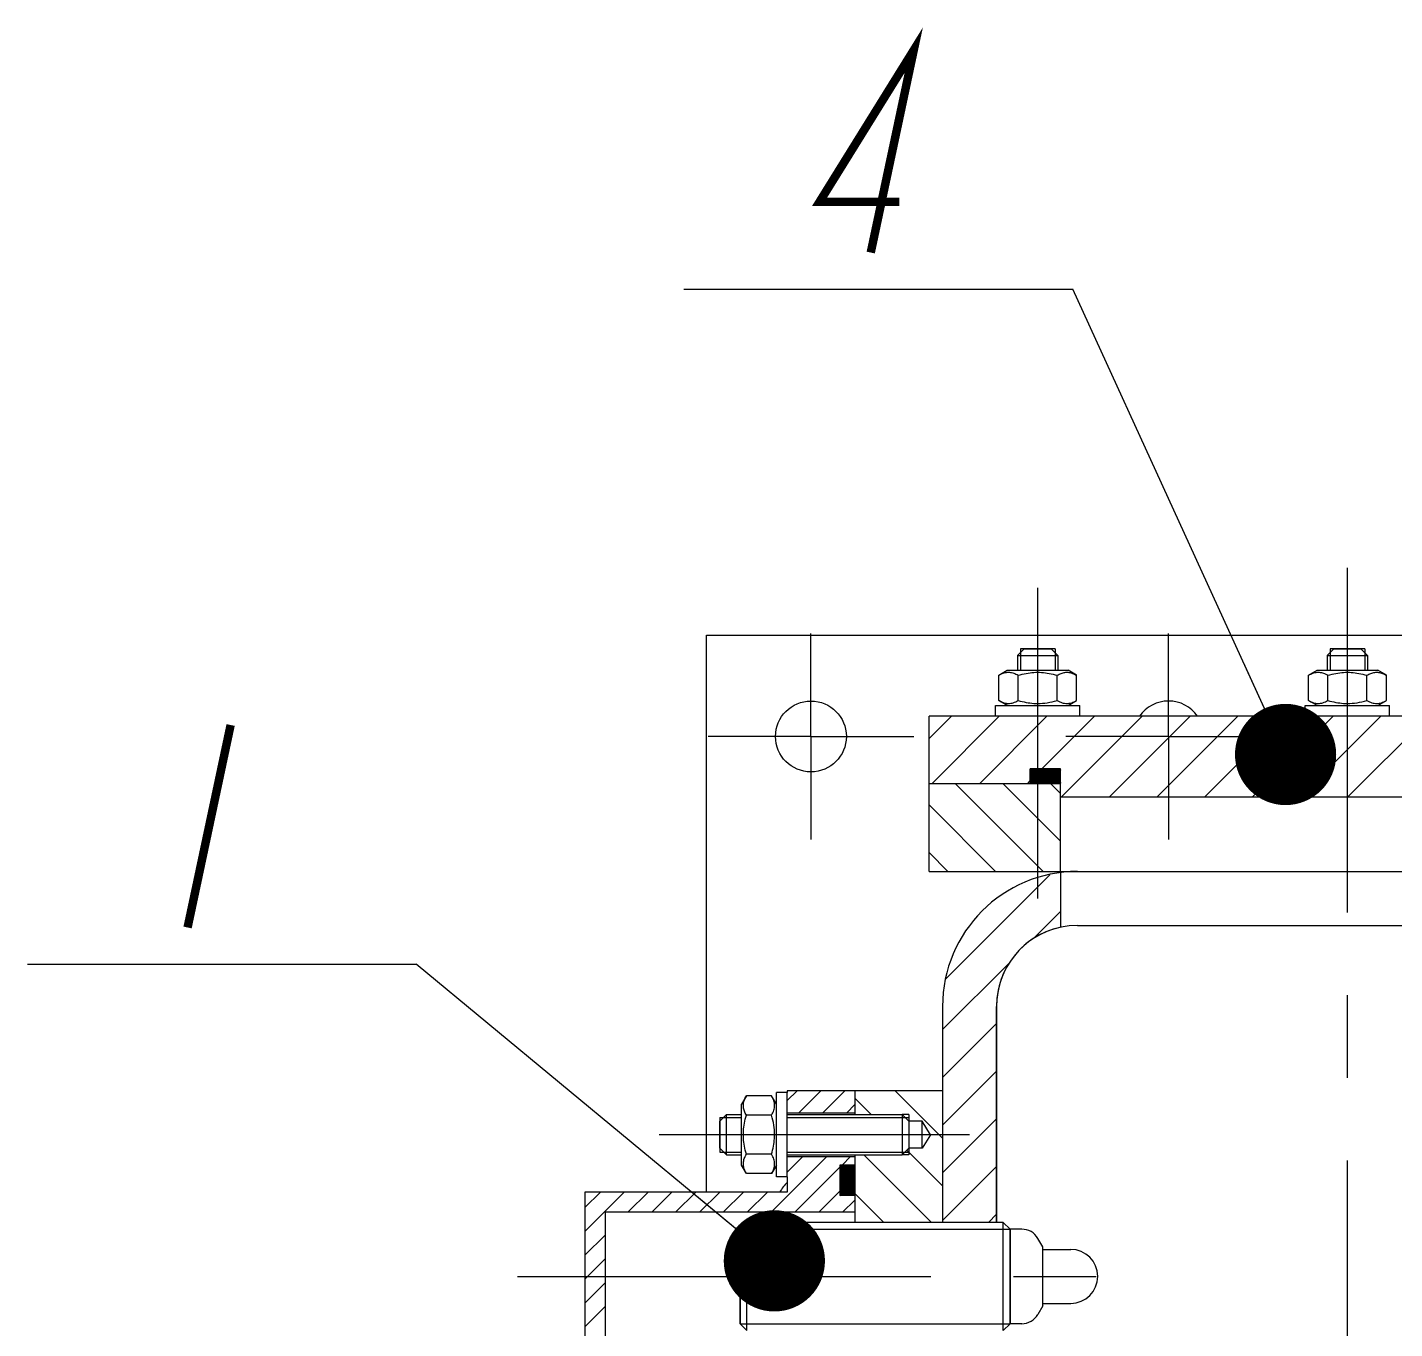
# Model space of a CAD drawing. Header units: millimetres. Extents: x 0 to 594, y 0 to 420.
# Drawn here: x 454.78 to 495.3, y 274.36 to 312.92 of the extents above; entities that cross this region are included whole.
import ezdxf

# ---------------------------------------------------------------- set-up
doc = ezdxf.new("R2010")
doc.units = ezdxf.units.MM
doc.header["$LTSCALE"] = 32.67
doc.linetypes.add('CENTER', pattern=[0.6, 0.375, -0.075, 0.075, -0.075])
doc.layers.get('0').update_dxf_attribs({"linetype": 'CONTINUOUS'})
for name, color, linetype in [('ALL_AXIS', 7, 'CONTINUOUS'), ('ALL_CHAMFER', 7, 'CONTINUOUS'), ('ALL_ROUND', 7, 'CONTINUOUS')]:
    doc.layers.add(name, color=color, linetype=linetype)
doc.styles.get("Standard").update_dxf_attribs({"font": 'txt', "width": 0.7})
doc.dimstyles.get("Standard").update_dxf_attribs({"dimtxt": 3.5, "dimasz": 3, "dimexe": 0.18, "dimexo": 0.0625, "dimgap": 0.09, "dimtad": 1, "dimdec": 5, "dimdsep": 46, "dimtxsty": 'STANDARD', "dimblk": '_FILLED', "dimblk1": '_FILLED', "dimblk2": '_FILLED', "dimcen": 0.09, "dimadec": 0, "dimazin": 0, "dimtol": 1, "dimtp": 1e-05, "dimtm": 1e-05, "dimtfac": 1, "dimtdec": 5, "dimtofl": 0, "dimtmove": 0, "dimatfit": 3, "dimldrblk": '_FILLED', "dimfxl": 1, "dimtolj": 1, "dimarcsym": 0})

# ---------------------------------------------------------------- blocks, each defined once
blk = doc.blocks.new('_FILLED')
at = {"color": 0, "linetype": 'ByBlock'}
blk.add_solid([(0, 0), (-1, 0.167), (-1, -0.167)], dxfattribs=at)
blk = doc.blocks.new('BOM BALLOON 29_BL3', base_point=(460.541, 288.7))
at = {"color": 2, "linetype": 'Continuous'}
blk.add_line((454.779, 285.155), (466.303, 285.155), dxfattribs=at)
at = {"color": 2, "linetype": 'Continuous', "const_width": 0.25}
blk.add_lwpolyline([(460.804, 292.245), (459.528, 286.245)], dxfattribs=at)
blk = doc.blocks.new('BOM BALLOON 32_BL5', base_point=(480.001, 308.7))
at = {"color": 2, "linetype": 'Continuous'}
blk.add_line((474.239, 305.155), (485.763, 305.155), dxfattribs=at)
at = {"color": 2, "linetype": 'Continuous', "const_width": 0.25}
blk.add_lwpolyline([(479.776, 306.245), (481.051, 312.245), (478.257, 307.745), (480.619, 307.745)], dxfattribs=at)

msp = doc.modelspace()

# ---------------------------------------------------------------- linework, layer by layer
at = {"color": 7, "linetype": 'Continuous'}
for p, q in [((474.9034536, 278.4052632), (474.9034536, 294.9052632)), ((474.9034536, 294.9052632), (512.9034536, 294.9052632)), ((485.2369817, 294.5052632), (484.2101868, 294.5052632)), ((494.416851, 294.5052632), (493.3900561, 294.5052632)), ((483.5688837, 293.7182117), (483.8235843, 293.8652632)), ((483.8235912, 293.8652632), (485.6235774, 293.8652632)), ((485.8782848, 293.7182117), (485.6235843, 293.8652632)), ((492.748753, 293.7182117), (493.0034536, 293.8652632)), ((493.0034605, 293.8652632), (494.8034466, 293.8652632)), ((495.0581541, 293.7182117), (494.8034536, 293.8652632)), ((483.5688837, 292.9723146), (483.5688837, 293.7182117)), ((484.1124755, 293.7368358), (484.146234, 293.7182117)), ((484.146234, 292.9723146), (484.146234, 293.7182117)), ((485.3009346, 292.9723146), (485.3009346, 293.7182117)), ((485.8782848, 292.9723146), (485.8782848, 293.7182117)), ((492.748753, 292.9723146), (492.748753, 293.7182117)), ((493.2923448, 293.7368358), (493.3261033, 293.7182117)), ((493.3261033, 292.9723146), (493.3261033, 293.7182117)), ((494.4808038, 292.9723146), (494.4808038, 293.7182117)), ((495.0581541, 292.9723146), (495.0581541, 293.7182117)), ((484.1083223, 292.9515179), (484.146234, 292.9723146)), ((493.2881916, 292.9515179), (493.3261033, 292.9723146)), ((481.5034536, 287.9052632), (481.5034536, 292.5052632)), ((506.3034536, 292.5052632), (481.5034536, 292.5052632)), ((484.5034536, 290.5052632), (484.5034536, 290.9452632)), ((485.4034536, 290.9452632), (484.5034536, 290.9452632)), ((485.4034536, 287.9052632), (485.4034536, 290.9452632)), ((485.4034536, 290.5052632), (481.5034536, 290.5052632)), ((502.4034536, 290.1052632), (485.4034536, 290.1052632)), ((481.5034536, 287.9052632), (506.3034536, 287.9052632)), ((485.4034536, 287.8738901), (485.4034536, 286.2526021)), ((485.9034536, 286.3052632), (501.9034536, 286.3052632)), ((481.9034536, 283.9052632), (481.9034536, 277.5052632)), ((483.5034536, 283.9052632), (483.5034536, 277.5052632)), ((476.090505, 281.2599637), (475.9434536, 281.0052632)), ((476.8364021, 281.2599637), (476.090505, 281.2599637)), ((477.3034536, 281.4052632), (477.3034536, 281.3552632)), ((481.9034536, 281.4052632), (477.3034536, 281.4052632)), ((479.3034536, 281.4052632), (479.3034536, 280.7052632)), ((475.9434536, 279.2052701), (475.9434536, 281.0052562)), ((475.3034536, 280.6186606), (475.3034536, 279.5918657)), ((476.8364021, 280.6826134), (476.090505, 280.6826134)), ((477.3034536, 280.7552632), (479.3034536, 280.7552632)), ((479.3034536, 280.7052632), (480.7034536, 280.7052632)), ((480.9034536, 280.5052632), (480.7034536, 280.7052632)), ((480.9034536, 280.7052632), (480.9034536, 279.5052632)), ((481.3034536, 280.5052632), (480.9034536, 280.5052632)), ((481.3034536, 279.7052632), (481.3034536, 280.5052632)), ((481.5437978, 280.1052632), (481.3034536, 280.5052632)), ((481.5437978, 280.1052632), (481.3034536, 279.7052632)), ((480.9034536, 279.7052632), (480.7034536, 279.5052632)), ((481.3034536, 279.7052632), (480.9034536, 279.7052632)), ((476.0718809, 279.4941544), (476.090505, 279.5279129)), ((476.8364021, 279.5279129), (476.090505, 279.5279129)), ((476.8571988, 279.4900012), (476.8364021, 279.5279129)), ((477.3034536, 279.4552632), (479.3034536, 279.4552632)), ((479.3034536, 279.5052632), (479.3034536, 277.5052632)), ((479.3034536, 279.5052632), (480.7034536, 279.5052632)), ((476.090505, 278.9505626), (475.9434536, 279.2052632)), ((476.8364021, 278.9505626), (476.090505, 278.9505626)), ((477.3034536, 278.8552632), (477.3034536, 278.4052632)), ((478.8634536, 279.2052632), (478.8634536, 278.3052632)), ((479.3034536, 279.2052632), (478.8634536, 279.2052632)), ((471.3034536, 278.4052632), (471.3034536, 273.4052632)), ((477.3034536, 278.4052632), (471.3034536, 278.4052632)), ((479.3034536, 278.3052632), (478.8634536, 278.3052632)), ((471.9034536, 277.8052632), (471.9034536, 274.0052632)), ((479.3034536, 277.8052632), (471.9034536, 277.8052632)), ((475.9034536, 277.3052632), (475.9034536, 274.5052632)), ((483.5034536, 277.5052632), (479.3034536, 277.5052632)), ((483.9034536, 277.3052632), (483.9034536, 274.5052632))]:
    msp.add_line(p, q, dxfattribs=at)
at = {"color": 2, "linetype": 'Continuous'}
for p, q in [((484.2101868, 294.5052632), (484.2101868, 293.8652632)), ((485.2369817, 294.5052632), (485.2369817, 293.8652632)), ((493.3900561, 294.5052632), (493.3900561, 293.8652632)), ((494.416851, 294.5052632), (494.416851, 293.8652632)), ((482.1673027, 292.5052632), (481.5034536, 291.8414141)), ((483.5815162, 292.5052632), (481.5815162, 290.5052632)), ((484.9957298, 292.5052632), (482.9957298, 290.5052632)), ((486.4099433, 292.5052632), (484.8499433, 290.9452632)), ((487.8241569, 292.5052632), (485.4241569, 290.1052632)), ((489.2383705, 292.5052632), (486.8383705, 290.1052632)), ((490.652584, 292.5052632), (488.252584, 290.1052632)), ((492.0667976, 292.5052632), (489.6667976, 290.1052632)), ((493.4810112, 292.5052632), (491.0810112, 290.1052632)), ((494.8952247, 292.5052632), (492.4952247, 290.1052632)), ((496.3094383, 292.5052632), (493.9094383, 290.1052632)), ((484.5034536, 290.5987734), (484.4099433, 290.5052632)), ((484.515247, 290.9452632), (484.5034536, 290.9334697)), ((484.5293891, 290.9452632), (484.5034536, 290.9193276)), ((484.5435313, 290.9452632), (484.5034536, 290.9051855)), ((484.5576734, 290.9452632), (484.5034536, 290.8910433)), ((484.5718155, 290.9452632), (484.5034536, 290.8769012)), ((484.5859577, 290.9452632), (484.5034536, 290.8627591)), ((484.6000998, 290.9452632), (484.5034536, 290.8486169)), ((484.6142419, 290.9452632), (484.5034536, 290.8344748)), ((484.6283841, 290.9452632), (484.5034536, 290.8203327)), ((484.6425262, 290.9452632), (484.5034536, 290.8061905)), ((484.6566683, 290.9452632), (484.5034536, 290.7920484)), ((484.6708105, 290.9452632), (484.5034536, 290.7779062)), ((484.6849526, 290.9452632), (484.5034536, 290.7637641)), ((484.6990947, 290.9452632), (484.5034536, 290.749622)), ((484.7132369, 290.9452632), (484.5034536, 290.7354798)), ((484.727379, 290.9452632), (484.5034536, 290.7213377)), ((484.7415211, 290.9452632), (484.5034536, 290.7071956)), ((484.7556633, 290.9452632), (484.5034536, 290.6930534)), ((484.7698054, 290.9452632), (484.5034536, 290.6789113)), ((484.7839476, 290.9452632), (484.5034536, 290.6647692)), ((484.7980897, 290.9452632), (484.5034536, 290.650627)), ((484.8122318, 290.9452632), (484.5034536, 290.6364849)), ((484.826374, 290.9452632), (484.5034536, 290.6223428)), ((484.8405161, 290.9452632), (484.5034536, 290.6082006)), ((484.8546582, 290.9452632), (484.5034536, 290.5940585)), ((484.8688004, 290.9452632), (484.5034536, 290.5799164)), ((484.8829425, 290.9452632), (484.5034536, 290.5657742)), ((484.8970846, 290.9452632), (484.5034536, 290.5516321)), ((484.9112268, 290.9452632), (484.5034536, 290.5374899)), ((484.9253689, 290.9452632), (484.5034536, 290.5233478)), ((484.939511, 290.9452632), (484.5034536, 290.5092057)), ((484.5034536, 290.9413206), (484.939511, 290.5052632)), ((484.5034536, 290.9271785), (484.9253689, 290.5052632)), ((484.5034536, 290.9130364), (484.9112268, 290.5052632)), ((484.5034536, 290.8988942), (484.8970846, 290.5052632)), ((484.5034536, 290.8847521), (484.8829425, 290.5052632)), ((484.5034536, 290.87061), (484.8688004, 290.5052632)), ((484.5034536, 290.8564678), (484.8546582, 290.5052632)), ((484.5034536, 290.8423257), (484.8405161, 290.5052632)), ((484.5034536, 290.8281836), (484.826374, 290.5052632)), ((484.5034536, 290.8140414), (484.8122318, 290.5052632)), ((484.5034536, 290.7998993), (484.7980897, 290.5052632)), ((484.5034536, 290.7857572), (484.7839476, 290.5052632)), ((484.5034536, 290.771615), (484.7698054, 290.5052632)), ((484.5034536, 290.7574729), (484.7556633, 290.5052632)), ((484.5034536, 290.7433307), (484.7415211, 290.5052632)), ((484.5034536, 290.7291886), (484.727379, 290.5052632)), ((484.5034536, 290.7150465), (484.7132369, 290.5052632)), ((484.5034536, 290.7009043), (484.6990947, 290.5052632)), ((484.5034536, 290.6867622), (484.6849526, 290.5052632)), ((484.5034536, 290.6726201), (484.6708105, 290.5052632)), ((484.5034536, 290.6584779), (484.6566683, 290.5052632)), ((484.5034536, 290.6443358), (484.6425262, 290.5052632)), ((484.5034536, 290.6301937), (484.6283841, 290.5052632)), ((484.5034536, 290.6160515), (484.6142419, 290.5052632)), ((484.5034536, 290.6019094), (484.6000998, 290.5052632)), ((484.5034536, 290.5877673), (484.5859577, 290.5052632)), ((484.5034536, 290.5736251), (484.5718155, 290.5052632)), ((484.5034536, 290.559483), (484.5576734, 290.5052632)), ((484.9536532, 290.9452632), (484.5136532, 290.5052632)), ((484.5136532, 290.9452632), (484.9536532, 290.5052632)), ((484.9677953, 290.9452632), (484.5277953, 290.5052632)), ((484.5277953, 290.9452632), (484.9677953, 290.5052632)), ((484.9819375, 290.9452632), (484.5419375, 290.5052632)), ((484.5419375, 290.9452632), (484.9819375, 290.5052632)), ((484.9960796, 290.9452632), (484.5560796, 290.5052632)), ((484.5560796, 290.9452632), (484.9960796, 290.5052632)), ((485.0102217, 290.9452632), (484.5702217, 290.5052632)), ((484.5702217, 290.9452632), (485.0102217, 290.5052632)), ((485.0243639, 290.9452632), (484.5843639, 290.5052632)), ((484.5843639, 290.9452632), (485.0243639, 290.5052632)), ((485.038506, 290.9452632), (484.598506, 290.5052632)), ((484.598506, 290.9452632), (485.038506, 290.5052632)), ((485.0526481, 290.9452632), (484.6126481, 290.5052632)), ((484.6126481, 290.9452632), (485.0526481, 290.5052632)), ((485.0667903, 290.9452632), (484.6267903, 290.5052632)), ((484.6267903, 290.9452632), (485.0667903, 290.5052632)), ((485.0809324, 290.9452632), (484.6409324, 290.5052632)), ((484.6409324, 290.9452632), (485.0809324, 290.5052632)), ((485.0950745, 290.9452632), (484.6550745, 290.5052632)), ((484.6550745, 290.9452632), (485.0950745, 290.5052632)), ((485.1092167, 290.9452632), (484.6692167, 290.5052632)), ((484.6692167, 290.9452632), (485.1092167, 290.5052632)), ((485.1233588, 290.9452632), (484.6833588, 290.5052632)), ((484.6833588, 290.9452632), (485.1233588, 290.5052632)), ((485.1375009, 290.9452632), (484.6975009, 290.5052632)), ((484.6975009, 290.9452632), (485.1375009, 290.5052632)), ((485.1516431, 290.9452632), (484.7116431, 290.5052632)), ((484.7116431, 290.9452632), (485.1516431, 290.5052632)), ((485.1657852, 290.9452632), (484.7257852, 290.5052632)), ((484.7257852, 290.9452632), (485.1657852, 290.5052632)), ((485.1799274, 290.9452632), (484.7399274, 290.5052632)), ((484.7399274, 290.9452632), (485.1799274, 290.5052632)), ((485.1940695, 290.9452632), (484.7540695, 290.5052632)), ((484.7540695, 290.9452632), (485.1940695, 290.5052632)), ((485.2082116, 290.9452632), (484.7682116, 290.5052632)), ((484.7682116, 290.9452632), (485.2082116, 290.5052632)), ((485.2223538, 290.9452632), (484.7823538, 290.5052632)), ((484.7823538, 290.9452632), (485.2223538, 290.5052632)), ((485.2364959, 290.9452632), (484.7964959, 290.5052632)), ((484.7964959, 290.9452632), (485.2364959, 290.5052632)), ((485.250638, 290.9452632), (484.810638, 290.5052632)), ((484.810638, 290.9452632), (485.250638, 290.5052632)), ((485.2647802, 290.9452632), (484.8247802, 290.5052632)), ((484.8247802, 290.9452632), (485.2647802, 290.5052632)), ((485.2789223, 290.9452632), (484.8389223, 290.5052632)), ((484.8389223, 290.9452632), (485.2789223, 290.5052632)), ((485.2930644, 290.9452632), (484.8530644, 290.5052632)), ((484.8530644, 290.9452632), (485.2930644, 290.5052632)), ((485.3072066, 290.9452632), (484.8672066, 290.5052632)), ((484.8672066, 290.9452632), (485.3072066, 290.5052632)), ((485.3213487, 290.9452632), (484.8813487, 290.5052632)), ((484.8813487, 290.9452632), (485.3213487, 290.5052632)), ((485.3354908, 290.9452632), (484.8954908, 290.5052632)), ((484.8954908, 290.9452632), (485.3354908, 290.5052632)), ((485.349633, 290.9452632), (484.909633, 290.5052632)), ((484.909633, 290.9452632), (485.349633, 290.5052632)), ((485.3637751, 290.9452632), (484.9237751, 290.5052632)), ((484.9237751, 290.9452632), (485.3637751, 290.5052632)), ((485.3779173, 290.9452632), (484.9379173, 290.5052632)), ((484.9379173, 290.9452632), (485.3779173, 290.5052632)), ((485.3920594, 290.9452632), (484.9520594, 290.5052632)), ((484.9520594, 290.9452632), (485.3920594, 290.5052632)), ((484.9662015, 290.9452632), (485.4034536, 290.5080111)), ((485.4034536, 290.9425152), (484.9662015, 290.5052632)), ((484.9803437, 290.9452632), (485.4034536, 290.5221533)), ((485.4034536, 290.9283731), (484.9803437, 290.5052632)), ((484.9944858, 290.9452632), (485.4034536, 290.5362954)), ((485.4034536, 290.9142309), (484.9944858, 290.5052632)), ((485.0086279, 290.9452632), (485.4034536, 290.5504375)), ((485.4034536, 290.9000888), (485.0086279, 290.5052632)), ((485.0227701, 290.9452632), (485.4034536, 290.5645797)), ((485.4034536, 290.8859467), (485.0227701, 290.5052632)), ((485.0369122, 290.9452632), (485.4034536, 290.5787218)), ((485.4034536, 290.8718045), (485.0369122, 290.5052632)), ((485.0510543, 290.9452632), (485.4034536, 290.5928639)), ((485.4034536, 290.8576624), (485.0510543, 290.5052632)), ((485.0651965, 290.9452632), (485.4034536, 290.6070061)), ((485.4034536, 290.8435202), (485.0651965, 290.5052632)), ((485.0793386, 290.9452632), (485.4034536, 290.6211482)), ((485.4034536, 290.8293781), (485.0793386, 290.5052632)), ((485.0934807, 290.9452632), (485.4034536, 290.6352903)), ((485.4034536, 290.815236), (485.0934807, 290.5052632)), ((485.1076229, 290.9452632), (485.4034536, 290.6494325)), ((485.4034536, 290.8010938), (485.1076229, 290.5052632)), ((485.121765, 290.9452632), (485.4034536, 290.6635746)), ((485.4034536, 290.7869517), (485.121765, 290.5052632)), ((485.1359072, 290.9452632), (485.4034536, 290.6777167)), ((485.4034536, 290.7728096), (485.1359072, 290.5052632)), ((485.1500493, 290.9452632), (485.4034536, 290.6918589)), ((485.4034536, 290.7586674), (485.1500493, 290.5052632)), ((485.1641914, 290.9452632), (485.4034536, 290.706001)), ((485.4034536, 290.7445253), (485.1641914, 290.5052632)), ((485.1783336, 290.9452632), (485.4034536, 290.7201432)), ((485.4034536, 290.7303832), (485.1783336, 290.5052632)), ((485.1924757, 290.9452632), (485.4034536, 290.7342853)), ((485.4034536, 290.716241), (485.1924757, 290.5052632)), ((485.2066178, 290.9452632), (485.4034536, 290.7484274)), ((485.4034536, 290.7020989), (485.2066178, 290.5052632)), ((485.22076, 290.9452632), (485.4034536, 290.7625696)), ((485.4034536, 290.6879568), (485.22076, 290.5052632)), ((485.2349021, 290.9452632), (485.4034536, 290.7767117)), ((485.4034536, 290.6738146), (485.2349021, 290.5052632)), ((485.2490442, 290.9452632), (485.4034536, 290.7908538)), ((485.4034536, 290.6596725), (485.2490442, 290.5052632)), ((485.2631864, 290.9452632), (485.4034536, 290.804996)), ((485.4034536, 290.6455303), (485.2631864, 290.5052632)), ((485.2773285, 290.9452632), (485.4034536, 290.8191381)), ((485.4034536, 290.6313882), (485.2773285, 290.5052632)), ((485.2914706, 290.9452632), (485.4034536, 290.8332802)), ((485.4034536, 290.6172461), (485.2914706, 290.5052632)), ((485.3056128, 290.9452632), (485.4034536, 290.8474224)), ((485.4034536, 290.6031039), (485.3056128, 290.5052632)), ((485.3197549, 290.9452632), (485.4034536, 290.8615645)), ((485.4034536, 290.5889618), (485.3197549, 290.5052632)), ((485.333897, 290.9452632), (485.4034536, 290.8757066)), ((485.4034536, 290.5748197), (485.333897, 290.5052632)), ((485.3480392, 290.9452632), (485.4034536, 290.8898488)), ((485.4034536, 290.5606775), (485.3480392, 290.5052632)), ((485.3621813, 290.9452632), (485.4034536, 290.9039909)), ((485.3763235, 290.9452632), (485.4034536, 290.9181331)), ((485.3904656, 290.9452632), (485.4034536, 290.9322752)), ((482.289223, 290.5052632), (484.889223, 287.9052632)), ((483.7034366, 290.5052632), (485.4034536, 288.8052462)), ((484.5034536, 290.5453408), (484.5435313, 290.5052632)), ((484.5034536, 290.5311987), (484.5293891, 290.5052632)), ((484.5034536, 290.5170566), (484.515247, 290.5052632)), ((485.1176501, 290.5052632), (485.4034536, 290.2194597)), ((485.4034536, 290.5465354), (485.3621813, 290.5052632)), ((485.4034536, 290.5323933), (485.3763235, 290.5052632)), ((485.4034536, 290.5182511), (485.3904656, 290.5052632)), ((481.5034536, 289.876819), (483.4750094, 287.9052632)), ((481.5034536, 288.4626055), (482.0607959, 287.9052632)), ((485.0811486, 287.8092368), (481.9996152, 284.7277035)), ((485.4034536, 286.7173283), (484.6017501, 285.9156248)), ((483.8881185, 285.2019932), (481.9034536, 283.2173283)), ((483.5034536, 283.4031147), (481.9034536, 281.8031147)), ((483.5034536, 281.9889012), (481.9034536, 280.3889012)), ((477.5915315, 281.4052632), (477.3034536, 281.1171852)), ((478.2986383, 281.4052632), (477.6486383, 280.7552632)), ((479.0057451, 281.4052632), (478.3557451, 280.7552632)), ((480.50284, 281.4052632), (481.9034536, 280.0046496)), ((479.3034536, 280.9958649), (479.0628518, 280.7552632)), ((479.3034536, 281.190436), (479.7886264, 280.7052632)), ((475.3034536, 280.6186606), (475.9434536, 280.6186606)), ((477.3034536, 280.6186606), (480.9034536, 280.6186606)), ((480.9034536, 280.7052632), (480.7034536, 280.7052632)), ((483.5034536, 280.5746876), (481.9034536, 278.9746876)), ((480.84604, 279.6478496), (481.9034536, 278.590436)), ((475.3034536, 279.5918657), (475.9434536, 279.5918657)), ((478.4699586, 279.4552632), (476.8199586, 277.8052632)), ((477.3034536, 279.5918657), (480.9034536, 279.5918657)), ((477.7628518, 279.4552632), (477.3034536, 278.9958649)), ((479.1770654, 279.4552632), (478.9270654, 279.2052632)), ((479.5744129, 279.5052632), (481.5744129, 277.5052632)), ((480.9034536, 279.5052632), (480.7034536, 279.5052632)), ((478.8634536, 279.1416513), (477.5270654, 277.8052632)), ((478.86771, 279.2052632), (478.8634536, 279.2010067)), ((478.8818522, 279.2052632), (478.8634536, 279.1868646)), ((478.8959943, 279.2052632), (478.8634536, 279.1727224)), ((478.9101364, 279.2052632), (478.8634536, 279.1585803)), ((478.9242786, 279.2052632), (478.8634536, 279.1444382)), ((478.9384207, 279.2052632), (478.8634536, 279.130296)), ((478.9525628, 279.2052632), (478.8634536, 279.1161539)), ((478.966705, 279.2052632), (478.8634536, 279.1020117)), ((478.9808471, 279.2052632), (478.8634536, 279.0878696)), ((478.9949892, 279.2052632), (478.8634536, 279.0737275)), ((479.0091314, 279.2052632), (478.8634536, 279.0595853)), ((479.0232735, 279.2052632), (478.8634536, 279.0454432)), ((479.0374157, 279.2052632), (478.8634536, 279.0313011)), ((479.0515578, 279.2052632), (478.8634536, 279.0171589)), ((479.0656999, 279.2052632), (478.8634536, 279.0030168)), ((479.0798421, 279.2052632), (478.8634536, 278.9888747)), ((479.0939842, 279.2052632), (478.8634536, 278.9747325)), ((479.1081263, 279.2052632), (478.8634536, 278.9605904)), ((479.1222685, 279.2052632), (478.8634536, 278.9464483)), ((479.1364106, 279.2052632), (478.8634536, 278.9323061)), ((479.1505527, 279.2052632), (478.8634536, 278.918164)), ((479.1646949, 279.2052632), (478.8634536, 278.9040219)), ((479.178837, 279.2052632), (478.8634536, 278.8898797)), ((479.1929791, 279.2052632), (478.8634536, 278.8757376)), ((479.2071213, 279.2052632), (478.8634536, 278.8615954)), ((479.2212634, 279.2052632), (478.8634536, 278.8474533)), ((479.2354055, 279.2052632), (478.8634536, 278.8333112)), ((479.2495477, 279.2052632), (478.8634536, 278.819169)), ((479.2636898, 279.2052632), (478.8634536, 278.8050269)), ((479.277832, 279.2052632), (478.8634536, 278.7908848)), ((479.2919741, 279.2052632), (478.8634536, 278.7767426)), ((479.3034536, 279.2026005), (478.8634536, 278.7626005)), ((478.8634536, 279.1997548), (479.3034536, 278.7597548)), ((479.3034536, 279.1884584), (478.8634536, 278.7484584)), ((478.8634536, 279.1856127), (479.3034536, 278.7456127)), ((479.3034536, 279.1743162), (478.8634536, 278.7343162)), ((478.8634536, 279.1714705), (479.3034536, 278.7314705)), ((479.3034536, 279.1601741), (478.8634536, 278.7201741)), ((478.8634536, 279.1573284), (479.3034536, 278.7173284)), ((479.3034536, 279.146032), (478.8634536, 278.706032)), ((478.8634536, 279.1431863), (479.3034536, 278.7031863)), ((479.3034536, 279.1318898), (478.8634536, 278.6918898)), ((478.8634536, 279.1290441), (479.3034536, 278.6890441)), ((479.3034536, 279.1177477), (478.8634536, 278.6777477)), ((478.8634536, 279.114902), (479.3034536, 278.674902)), ((479.3034536, 279.1036055), (478.8634536, 278.6636055)), ((478.8634536, 279.1007599), (479.3034536, 278.6607599)), ((479.3034536, 279.0894634), (478.8634536, 278.6494634)), ((478.8634536, 279.0866177), (479.3034536, 278.6466177)), ((479.3034536, 279.0753213), (478.8634536, 278.6353213)), ((478.8634536, 279.0724756), (479.3034536, 278.6324756)), ((479.3034536, 279.0611791), (478.8634536, 278.6211791)), ((478.8634536, 279.0583335), (479.3034536, 278.6183335)), ((479.3034536, 279.047037), (478.8634536, 278.607037)), ((478.8634536, 279.0441913), (479.3034536, 278.6041913)), ((479.3034536, 279.0328949), (478.8634536, 278.5928949)), ((478.8634536, 279.0300492), (479.3034536, 278.5900492)), ((479.3034536, 279.0187527), (478.8634536, 278.5787527)), ((478.8634536, 279.0159071), (479.3034536, 278.5759071)), ((479.3034536, 279.0046106), (478.8634536, 278.5646106)), ((478.8634536, 279.0017649), (479.3034536, 278.5617649)), ((479.3034536, 278.9904685), (478.8634536, 278.5504685)), ((478.8634536, 278.9876228), (479.3034536, 278.5476228)), ((479.3034536, 278.9763263), (478.8634536, 278.5363263)), ((478.8634536, 278.9734806), (479.3034536, 278.5334806)), ((479.3034536, 278.9621842), (478.8634536, 278.5221842)), ((478.8634536, 278.9593385), (479.3034536, 278.5193385)), ((479.3034536, 278.9480421), (478.8634536, 278.5080421)), ((478.8634536, 278.9451964), (479.3034536, 278.5051964)), ((479.3034536, 278.9338999), (478.8634536, 278.4938999)), ((478.8634536, 278.9310542), (479.3034536, 278.4910542)), ((479.3034536, 278.9197578), (478.8634536, 278.4797578)), ((478.8634536, 278.9169121), (479.3034536, 278.4769121)), ((479.3034536, 278.9056156), (478.8634536, 278.4656156)), ((478.8634536, 278.90277), (479.3034536, 278.46277)), ((479.3034536, 278.8914735), (478.8634536, 278.4514735)), ((478.8634536, 278.8886278), (479.3034536, 278.4486278)), ((479.3034536, 278.8773314), (478.8634536, 278.4373314)), ((478.8634536, 278.8744857), (479.3034536, 278.4344857)), ((479.3034536, 278.8631892), (478.8634536, 278.4231892)), ((478.8634536, 278.8603436), (479.3034536, 278.4203436)), ((479.3034536, 278.8490471), (478.8634536, 278.4090471)), ((478.8634536, 278.8462014), (479.3034536, 278.4062014)), ((479.3034536, 278.834905), (478.8634536, 278.394905)), ((478.8634536, 278.8320593), (479.3034536, 278.3920593)), ((479.3034536, 278.8207628), (478.8634536, 278.3807628)), ((478.8634536, 278.8179172), (479.3034536, 278.3779172)), ((479.3034536, 278.8066207), (478.8634536, 278.3666207)), ((478.8720874, 279.2052632), (479.3034536, 278.773897)), ((478.8862295, 279.2052632), (479.3034536, 278.7880391)), ((478.9003716, 279.2052632), (479.3034536, 278.8021812)), ((478.9145138, 279.2052632), (479.3034536, 278.8163234)), ((478.9286559, 279.2052632), (479.3034536, 278.8304655)), ((478.942798, 279.2052632), (479.3034536, 278.8446076)), ((478.9569402, 279.2052632), (479.3034536, 278.8587498)), ((478.9710823, 279.2052632), (479.3034536, 278.8728919)), ((478.9852244, 279.2052632), (479.3034536, 278.887034)), ((478.9993666, 279.2052632), (479.3034536, 278.9011762)), ((479.0135087, 279.2052632), (479.3034536, 278.9153183)), ((479.0276509, 279.2052632), (479.3034536, 278.9294604)), ((479.041793, 279.2052632), (479.3034536, 278.9436026)), ((479.0559351, 279.2052632), (479.3034536, 278.9577447)), ((479.0700773, 279.2052632), (479.3034536, 278.9718869)), ((479.0842194, 279.2052632), (479.3034536, 278.986029)), ((479.0983615, 279.2052632), (479.3034536, 279.0001711)), ((479.1125037, 279.2052632), (479.3034536, 279.0143133)), ((479.1266458, 279.2052632), (479.3034536, 279.0284554)), ((479.1407879, 279.2052632), (479.3034536, 279.0425975)), ((479.1549301, 279.2052632), (479.3034536, 279.0567397)), ((479.1690722, 279.2052632), (479.3034536, 279.0708818)), ((479.1832143, 279.2052632), (479.3034536, 279.0850239)), ((479.1973565, 279.2052632), (479.3034536, 279.0991661)), ((479.2114986, 279.2052632), (479.3034536, 279.1133082)), ((479.2256407, 279.2052632), (479.3034536, 279.1274503)), ((479.2397829, 279.2052632), (479.3034536, 279.1415925)), ((479.253925, 279.2052632), (479.3034536, 279.1557346)), ((479.2680672, 279.2052632), (479.3034536, 279.1698768)), ((479.2822093, 279.2052632), (479.3034536, 279.1840189)), ((479.2963514, 279.2052632), (479.3034536, 279.198161)), ((483.5034536, 279.160474), (481.9034536, 277.560474)), ((471.7631044, 278.4052632), (471.3034536, 277.9456123)), ((472.4702112, 278.4052632), (471.3034536, 277.2385056)), ((473.1773179, 278.4052632), (472.5773179, 277.8052632)), ((473.8844247, 278.4052632), (473.2844247, 277.8052632)), ((474.5915315, 278.4052632), (473.9915315, 277.8052632)), ((475.2986383, 278.4052632), (474.6986383, 277.8052632)), ((476.0057451, 278.4052632), (475.4057451, 277.8052632)), ((476.7128518, 278.4052632), (476.1128518, 277.8052632)), ((478.8634536, 278.4345445), (478.2341722, 277.8052632)), ((478.8634536, 278.803775), (479.3034536, 278.363775)), ((479.3034536, 278.7924786), (478.8634536, 278.3524786)), ((478.8634536, 278.7896329), (479.3034536, 278.3496329)), ((479.3034536, 278.7783364), (478.8634536, 278.3383364)), ((478.8634536, 278.7754907), (479.3034536, 278.3354907)), ((479.3034536, 278.7641943), (478.8634536, 278.3241943)), ((478.8634536, 278.7613486), (479.3034536, 278.3213486)), ((479.3034536, 278.7500522), (478.8634536, 278.3100522)), ((478.8634536, 278.7472065), (479.3034536, 278.3072065)), ((478.8634536, 278.7330643), (479.2912547, 278.3052632)), ((478.8634536, 278.7189222), (479.2771126, 278.3052632)), ((478.8634536, 278.7047801), (479.2629705, 278.3052632)), ((478.8634536, 278.6906379), (479.2488283, 278.3052632)), ((478.8634536, 278.6764958), (479.2346862, 278.3052632)), ((478.8634536, 278.6623537), (479.2205441, 278.3052632)), ((478.8634536, 278.6482115), (479.2064019, 278.3052632)), ((478.8634536, 278.6340694), (479.1922598, 278.3052632)), ((478.8634536, 278.6199273), (479.1781177, 278.3052632)), ((478.8634536, 278.6057851), (479.1639755, 278.3052632)), ((478.8634536, 278.591643), (479.1498334, 278.3052632)), ((478.8634536, 278.5775009), (479.1356913, 278.3052632)), ((478.8634536, 278.5633587), (479.1215491, 278.3052632)), ((478.8634536, 278.5492166), (479.107407, 278.3052632)), ((478.8634536, 278.5350744), (479.0932648, 278.3052632)), ((478.8634536, 278.5209323), (479.0791227, 278.3052632)), ((478.8634536, 278.5067902), (479.0649806, 278.3052632)), ((478.8634536, 278.492648), (479.0508384, 278.3052632)), ((478.8634536, 278.4785059), (479.0366963, 278.3052632)), ((478.8634536, 278.4643638), (479.0225542, 278.3052632)), ((478.8634536, 278.4502216), (479.008412, 278.3052632)), ((478.8634536, 278.4360795), (478.9942699, 278.3052632)), ((478.8634536, 278.4219374), (478.9801278, 278.3052632)), ((478.8634536, 278.4077952), (478.9659856, 278.3052632)), ((479.3034536, 278.73591), (478.8728067, 278.3052632)), ((479.3034536, 278.7217679), (478.8869488, 278.3052632)), ((479.3034536, 278.7076257), (478.901091, 278.3052632)), ((479.3034536, 278.6934836), (478.9152331, 278.3052632)), ((479.3034536, 278.6793415), (478.9293752, 278.3052632)), ((479.3034536, 278.6651993), (478.9435174, 278.3052632)), ((479.3034536, 278.6510572), (478.9576595, 278.3052632)), ((479.3034536, 278.6369151), (478.9718017, 278.3052632)), ((479.3034536, 278.6227729), (478.9859438, 278.3052632)), ((479.3034536, 278.6086308), (479.0000859, 278.3052632)), ((479.3034536, 278.5944887), (479.0142281, 278.3052632)), ((479.3034536, 278.5803465), (479.0283702, 278.3052632)), ((479.3034536, 278.5662044), (479.0425123, 278.3052632)), ((479.3034536, 278.5520623), (479.0566545, 278.3052632)), ((479.3034536, 278.5379201), (479.0707966, 278.3052632)), ((479.3034536, 278.523778), (479.0849387, 278.3052632)), ((479.3034536, 278.5096358), (479.0990809, 278.3052632)), ((479.3034536, 278.4954937), (479.113223, 278.3052632)), ((479.3034536, 278.4813516), (479.1273651, 278.3052632)), ((479.3034536, 278.4672094), (479.1415073, 278.3052632)), ((479.3034536, 278.4530673), (479.1556494, 278.3052632)), ((479.3034536, 278.4389252), (479.1697916, 278.3052632)), ((479.3034536, 278.424783), (479.1839337, 278.3052632)), ((479.3034536, 278.4106409), (479.1980758, 278.3052632)), ((478.8634536, 278.3936531), (478.9518435, 278.3052632)), ((478.8634536, 278.379511), (478.9377014, 278.3052632)), ((478.8634536, 278.3653688), (478.9235592, 278.3052632)), ((478.8634536, 278.3512267), (478.9094171, 278.3052632)), ((478.8634536, 278.3370845), (478.895275, 278.3052632)), ((478.8634536, 278.3229424), (478.8811328, 278.3052632)), ((478.8634536, 278.3088003), (478.8669907, 278.3052632)), ((479.3034536, 278.1674378), (478.941279, 277.8052632)), ((479.3034536, 278.3964988), (479.212218, 278.3052632)), ((479.3034536, 278.3823566), (479.2263601, 278.3052632)), ((479.3034536, 278.3682145), (479.2405022, 278.3052632)), ((479.3034536, 278.3540724), (479.2546444, 278.3052632)), ((479.3034536, 278.3399302), (479.2687865, 278.3052632)), ((479.3034536, 278.3257881), (479.2829286, 278.3052632)), ((479.3034536, 278.3116459), (479.2970708, 278.3052632)), ((479.3034536, 278.3620089), (480.1601993, 277.5052632)), ((483.5034536, 277.7462605), (483.2624563, 277.5052632)), ((475.9034536, 277.3052632), (483.9034536, 277.3052632)), ((471.9034536, 277.1313988), (471.3034536, 276.5313988)), ((471.9034536, 276.424292), (471.3034536, 275.824292)), ((471.9034536, 275.7171852), (471.3034536, 275.1171852)), ((471.9034536, 275.0100784), (471.3034536, 274.4100784)), ((475.9034536, 274.5052632), (483.9034536, 274.5052632))]:
    msp.add_line(p, q, dxfattribs=at)
at = {"color": 7, "linetype": 'Continuous'}
for points in [[(483.5688837, 293.7182117), (483.6026534, 293.7368417), (483.6357612, 293.7532728), (483.6681068, 293.7674847), (483.6999918, 293.7795384), (483.7316685, 293.7895117), (483.7631839, 293.7973336), (483.7946706, 293.8029735), (483.8261247, 293.8063883), (483.8575908, 293.8075183), (483.8890566, 293.8063837), (483.9205101, 293.8029643), (483.9519945, 293.7973207), (483.983505, 293.789496), (484.0151741, 293.7795217), (484.047047, 293.7674701), (484.0793793, 293.7532621), (484.1124755, 293.7368358)], [(484.146234, 293.7182117), (484.207181, 293.7350986), (484.2669767, 293.7501894), (484.3254643, 293.7634638), (484.3831139, 293.7749822), (484.440308, 293.7848134), (484.4971524, 293.7929124), (484.5538717, 293.7992707), (484.6104926, 293.8038478), (484.667123, 293.8066028), (484.7237436, 293.8075281), (484.7803681, 293.8065921), (484.8370053, 293.8038264), (484.8936345, 293.7992378), (484.9503587, 293.7928686), (485.0071988, 293.7847601), (485.0643805, 293.7749216), (485.1220209, 293.7633952), (485.1804671, 293.7501234), (485.2401532, 293.7350567), (485.3009346, 293.7182117)], [(485.3009346, 293.7182117), (485.3313153, 293.7350521), (485.3611566, 293.7501177), (485.3903881, 293.7633935), (485.4192207, 293.7749249), (485.4478211, 293.784766), (485.4762505, 293.7928758), (485.5046222, 293.7992451), (485.532946, 293.8038325), (485.5612735, 293.8065958), (485.5895939, 293.8075281), (485.6179122, 293.806598), (485.6462338, 293.8038376), (485.6745485, 293.7992547), (485.7029093, 293.792891), (485.7313286, 293.7847879), (485.7599182, 293.7749549), (485.7887301, 293.7634381), (485.8179568, 293.7501686), (485.8478346, 293.7350865), (485.8782848, 293.7182117)], [(492.748753, 293.7182117), (492.7825226, 293.7368417), (492.8156305, 293.7532728), (492.8479761, 293.7674847), (492.879861, 293.7795384), (492.9115377, 293.7895117), (492.9430532, 293.7973336), (492.9745398, 293.8029735), (493.005994, 293.8063883), (493.0374601, 293.8075183), (493.0689259, 293.8063837), (493.1003793, 293.8029643), (493.1318637, 293.7973207), (493.1633743, 293.789496), (493.1950433, 293.7795217), (493.2269163, 293.7674701), (493.2592486, 293.7532621), (493.2923448, 293.7368358)], [(493.3261033, 293.7182117), (493.3870503, 293.7350986), (493.446846, 293.7501894), (493.5053336, 293.7634638), (493.5629832, 293.7749822), (493.6201772, 293.7848134), (493.6770217, 293.7929124), (493.733741, 293.7992707), (493.7903619, 293.8038478), (493.8469923, 293.8066028), (493.9036129, 293.8075281), (493.9602374, 293.8065921), (494.0168746, 293.8038264), (494.0735038, 293.7992378), (494.130228, 293.7928686), (494.1870681, 293.7847601), (494.2442498, 293.7749216), (494.3018902, 293.7633952), (494.3603364, 293.7501234), (494.4200225, 293.7350567), (494.4808038, 293.7182117)], [(494.4808038, 293.7182117), (494.5111846, 293.7350521), (494.5410258, 293.7501177), (494.5702574, 293.7633935), (494.5990899, 293.7749249), (494.6276904, 293.784766), (494.6561198, 293.7928758), (494.6844914, 293.7992451), (494.7128153, 293.8038325), (494.7411427, 293.8065958), (494.7694632, 293.8075281), (494.7977814, 293.806598), (494.8261031, 293.8038376), (494.8544178, 293.7992547), (494.8827786, 293.792891), (494.9111979, 293.7847879), (494.9397875, 293.7749549), (494.9685993, 293.7634381), (494.9978261, 293.7501686), (495.0277039, 293.7350865), (495.0581541, 293.7182117)], [(483.5688837, 292.9723146), (483.6068196, 292.9515054), (483.6439715, 292.9334691), (483.6802077, 292.918225), (483.7159239, 292.9057151), (483.7514622, 292.8958532), (483.7868518, 292.8887425), (483.8222437, 292.8844495), (483.8576141, 292.8829982), (483.8929833, 292.8844584), (483.9283712, 292.8887596), (483.9637553, 292.8958773), (483.9992834, 292.9057433), (484.0349803, 292.9182518), (484.0711933, 292.9334904), (484.1083223, 292.9515179)], [(484.146234, 292.9723146), (484.206549, 292.9555892), (484.2658902, 292.9405978), (484.3241165, 292.9273517), (484.3816509, 292.9158169), (484.4388329, 292.9059457), (484.4957712, 292.8977906), (484.5526841, 292.8913713), (484.6095823, 292.8867378), (484.6665594, 292.8839539), (484.7235843, 292.8829982)], [(484.7235843, 292.8829982), (484.795091, 292.8845151), (484.866507, 292.8888651), (484.9377525, 292.8960934), (485.0090666, 292.9060645), (485.0804372, 292.9186412), (485.1525374, 292.9338731), (485.2261202, 292.9517648), (485.3009346, 292.9723146)], [(485.3009346, 292.9723146), (485.3388704, 292.9515054), (485.3760223, 292.9334691), (485.4122585, 292.918225), (485.4479747, 292.9057151), (485.483513, 292.8958532), (485.5189026, 292.8887425), (485.5542945, 292.8844495), (485.589665, 292.8829982), (485.6250341, 292.8844584), (485.660422, 292.8887596), (485.6958061, 292.8958773), (485.7313342, 292.9057433), (485.7670311, 292.9182518), (485.8032441, 292.9334904), (485.8403731, 292.9515179), (485.8782848, 292.9723146)], [(492.748753, 292.9723146), (492.7866888, 292.9515054), (492.8238408, 292.9334691), (492.860077, 292.918225), (492.8957932, 292.9057151), (492.9313315, 292.8958532), (492.9667211, 292.8887425), (493.0021129, 292.8844495), (493.0374834, 292.8829982), (493.0728526, 292.8844584), (493.1082405, 292.8887596), (493.1436246, 292.8958773), (493.1791527, 292.9057433), (493.2148496, 292.9182518), (493.2510626, 292.9334904), (493.2881916, 292.9515179)], [(493.3261033, 292.9723146), (493.3864183, 292.9555892), (493.4457594, 292.9405978), (493.5039858, 292.9273517), (493.5615202, 292.9158169), (493.6187022, 292.9059457), (493.6756405, 292.8977906), (493.7325534, 292.8913713), (493.7894515, 292.8867378), (493.8464287, 292.8839539), (493.9034536, 292.8829982)], [(493.9034536, 292.8829982), (493.9749603, 292.8845151), (494.0463762, 292.8888651), (494.1176218, 292.8960934), (494.1889359, 292.9060645), (494.2603065, 292.9186412), (494.3324067, 292.9338731), (494.4059895, 292.9517648), (494.4808038, 292.9723146)], [(494.4808038, 292.9723146), (494.5187396, 292.9515054), (494.5558916, 292.9334691), (494.5921278, 292.918225), (494.627844, 292.9057151), (494.6633823, 292.8958532), (494.6987719, 292.8887425), (494.7341637, 292.8844495), (494.7695342, 292.8829982), (494.8049034, 292.8844584), (494.8402913, 292.8887596), (494.8756754, 292.8958773), (494.9112035, 292.9057433), (494.9469004, 292.9182518), (494.9831134, 292.9334904), (495.0202424, 292.9515179), (495.0581541, 292.9723146)], [(476.090505, 280.6826134), (476.0736646, 280.7129942), (476.058599, 280.7428354), (476.0453232, 280.772067), (476.0337918, 280.8008995), (476.0239507, 280.8295), (476.0158409, 280.8579294), (476.0094716, 280.886301), (476.0048842, 280.9146249), (476.002121, 280.9429523), (476.0011886, 280.9712728), (476.0021187, 280.999591), (476.0048791, 281.0279127), (476.0094621, 281.0562274), (476.0158257, 281.0845882), (476.0239288, 281.1130075), (476.0337618, 281.1415971), (476.0452787, 281.1704089), (476.0585481, 281.1996357), (476.0736302, 281.2295135), (476.090505, 281.2599637)], [(476.8364021, 280.6826134), (476.8572113, 280.7205492), (476.8752476, 280.7577012), (476.8904917, 280.7939374), (476.9030016, 280.8296536), (476.9128635, 280.8651919), (476.9199742, 280.9005815), (476.9242672, 280.9359733), (476.9257185, 280.9713438), (476.9242584, 281.006713), (476.9199572, 281.0421009), (476.9128394, 281.077485), (476.9029734, 281.1130131), (476.8904649, 281.14871), (476.8752263, 281.184923), (476.8571988, 281.222052), (476.8364021, 281.2599637)], [(476.090505, 279.5279129), (476.0736181, 279.5888599), (476.0585274, 279.6486555), (476.045253, 279.7071432), (476.0337345, 279.7647927), (476.0239034, 279.8219868), (476.0158044, 279.8788313), (476.009446, 279.9355506), (476.0048689, 279.9921715), (476.0021139, 280.0488019), (476.0011886, 280.1054225), (476.0021246, 280.162047), (476.0048903, 280.2186842), (476.0094789, 280.2753134), (476.0158481, 280.3320376), (476.0239566, 280.3888777), (476.0337952, 280.4460593), (476.0453215, 280.5036998), (476.0585934, 280.562146), (476.07366, 280.6218321), (476.090505, 280.6826134)], [(476.9257185, 280.1052632), (476.9242016, 280.1767699), (476.9198516, 280.2481858), (476.9126233, 280.3194314), (476.9026522, 280.3907455), (476.8900755, 280.462116), (476.8748436, 280.5342163), (476.856952, 280.6077991), (476.8364021, 280.6826134)], [(476.8364021, 279.5279129), (476.8531275, 279.5882279), (476.868119, 279.647569), (476.8813651, 279.7057954), (476.8928999, 279.7633297), (476.902771, 279.8205118), (476.9109261, 279.8774501), (476.9173454, 279.934363), (476.9219789, 279.9912611), (476.9247629, 280.0482383), (476.9257185, 280.1052632)], [(476.090505, 278.9505626), (476.071875, 278.9843322), (476.0554439, 279.0174401), (476.041232, 279.0497857), (476.0291783, 279.0816706), (476.019205, 279.1133473), (476.0113831, 279.1448628), (476.0057433, 279.1763494), (476.0023284, 279.2078036), (476.0011984, 279.2392697), (476.002333, 279.2707355), (476.0057524, 279.3021889), (476.0113961, 279.3336733), (476.0192208, 279.3651839), (476.029195, 279.3968529), (476.0412466, 279.4287259), (476.0554546, 279.4610582), (476.0718809, 279.4941544)], [(476.8364021, 278.9505626), (476.8572113, 278.9884984), (476.8752476, 279.0256504), (476.8904917, 279.0618866), (476.9030016, 279.0976028), (476.9128635, 279.1331411), (476.9199742, 279.1685307), (476.9242672, 279.2039225), (476.9257185, 279.239293), (476.9242584, 279.2746622), (476.9199572, 279.3100501), (476.9128394, 279.3454341), (476.9029734, 279.3809623), (476.8904649, 279.4166592), (476.8752263, 279.4528722), (476.8571988, 279.4900012)]]:
    msp.add_lwpolyline(points, dxfattribs=at)
for radius in [4, 2.4]:
    msp.add_arc((485.9034536, 283.9052632), radius, 90, 180, dxfattribs=at)
at = {"layer": 'ALL_AXIS', "color": 7, "linetype": 'CENTER'}
for p, q in [((493.9034536, 227.883919), (493.9034536, 296.9052632)), ((484.7235843, 287.1052632), (484.7235843, 296.3052632)), ((478.0034536, 291.9052632), (478.0034536, 294.9552632)), ((488.6034536, 291.9052632), (488.6034536, 294.9552632)), ((478.0034536, 291.9052632), (474.9534536, 291.9052632)), ((478.0034536, 291.9052632), (478.0034536, 288.8552632)), ((478.0034536, 291.9052632), (481.0534536, 291.9052632)), ((488.6034536, 291.9052632), (485.5534536, 291.9052632)), ((488.6034536, 291.9052632), (488.6034536, 288.8552632)), ((488.6034536, 291.9052632), (491.6534536, 291.9052632)), ((482.7034536, 280.1052632), (473.5034536, 280.1052632)), ((469.3034536, 275.9052632), (487.1109245, 275.9052632))]:
    msp.add_line(p, q, dxfattribs=at)
at = {"layer": 'ALL_AXIS', "color": 7, "linetype": 'Continuous'}
for p, q in [((484.1235843, 294.3052632), (484.1235843, 293.8652632)), ((485.3235843, 294.3052632), (485.3235843, 293.8652632)), ((493.3034536, 294.3052632), (493.3034536, 293.8652632)), ((494.5034536, 294.3052632), (494.5034536, 293.8652632)), ((483.4735843, 292.5052632), (483.4735843, 292.8252632)), ((483.4735862, 292.8252632), (485.9735824, 292.8252632)), ((483.8235843, 292.8252632), (483.5688837, 292.9723146)), ((485.6235843, 292.8252632), (485.8782848, 292.9723146)), ((485.9735843, 292.5052632), (485.9735843, 292.8252632)), ((492.6534536, 292.5052632), (492.6534536, 292.8252632)), ((492.6534555, 292.8252632), (495.1534517, 292.8252632)), ((493.0034536, 292.8252632), (492.748753, 292.9723146)), ((494.8034536, 292.8252632), (495.0581541, 292.9723146)), ((495.1534536, 292.5052632), (495.1534536, 292.8252632)), ((476.9834536, 281.0052632), (476.8364021, 281.2599637)), ((477.3034536, 281.3552632), (476.9834536, 281.3552632)), ((476.9834536, 278.8552651), (476.9834536, 281.3552613)), ((477.3034536, 278.8552651), (477.3034536, 281.3552613)), ((475.5034536, 280.7052632), (475.9434536, 280.7052632)), ((477.3034536, 280.7052632), (480.7034536, 280.7052632)), ((475.5034536, 279.5052632), (475.9434536, 279.5052632)), ((477.3034536, 279.5052632), (480.7034536, 279.5052632)), ((476.9834536, 279.2052632), (476.8364021, 278.9505626)), ((477.3034536, 278.8552632), (476.9834536, 278.8552632)), ((483.7034536, 277.5052632), (476.1034536, 277.5052632)), ((483.9034536, 274.5052632), (483.9034536, 277.3052632)), ((484.2527058, 277.3052632), (483.9034536, 277.3052632)), ((484.8733574, 276.7802632), (484.7290198, 277.0302632)), ((484.8733574, 275.0302632), (484.8733574, 276.7802632)), ((484.8733574, 276.7052632), (485.7034536, 276.7052632)), ((484.8733574, 275.0302632), (484.7290198, 274.7802632)), ((484.8733574, 275.1052632), (485.7034536, 275.1052632)), ((484.2527058, 274.5052632), (483.9034536, 274.5052632))]:
    msp.add_line(p, q, dxfattribs=at)
msp.add_circle((478.0034536, 291.9052632), 1.05, dxfattribs=at)
for centre, radius, start, end in [((488.6034536, 291.9052632), 1.05, 34.9156387, 145.0843613), ((478.0034536, 277.9052632), 1.05, 131.85681759, 151.4607789), ((484.2527058, 276.7552632), 0.55, 30, 90), ((485.7034536, 275.9052632), 0.8, 270, 90), ((484.2527058, 275.0552632), 0.55, 270, 330)]:
    msp.add_arc(centre, radius, start, end, dxfattribs=at)
at = {"layer": 'ALL_CHAMFER', "color": 7, "linetype": 'Continuous'}
for p, q in [((484.3235843, 294.5052632), (484.1235843, 294.3052632)), ((484.1235843, 294.3052632), (484.1235843, 293.8652632)), ((484.1235843, 294.3052632), (485.3235843, 294.3052632)), ((484.3235843, 294.5052632), (485.1235843, 294.5052632)), ((485.1235843, 294.5052632), (485.3235843, 294.3052632)), ((485.3235843, 294.3052632), (485.3235843, 293.8652632)), ((493.5034536, 294.5052632), (493.3034536, 294.3052632)), ((493.3034536, 294.3052632), (493.3034536, 293.8652632)), ((493.3034536, 294.3052632), (494.5034536, 294.3052632)), ((493.5034536, 294.5052632), (494.3034536, 294.5052632)), ((494.3034536, 294.5052632), (494.5034536, 294.3052632)), ((494.5034536, 294.3052632), (494.5034536, 293.8652632)), ((475.3034536, 280.5052632), (475.5034536, 280.7052632)), ((475.3034536, 279.7052632), (475.3034536, 280.5052632)), ((475.5034536, 279.5052632), (475.5034536, 280.7052632)), ((475.5034536, 280.7052632), (475.9434536, 280.7052632)), ((477.3034536, 280.7052632), (480.7034536, 280.7052632)), ((480.7034536, 280.7052632), (480.7034536, 279.5052632)), ((480.9034536, 280.5052632), (480.7034536, 280.7052632)), ((480.9034536, 280.5052632), (480.9034536, 279.7052632)), ((475.3034536, 279.7052632), (475.5034536, 279.5052632)), ((480.9034536, 279.7052632), (480.7034536, 279.5052632)), ((475.5034536, 279.5052632), (475.9434536, 279.5052632)), ((477.3034536, 279.5052632), (480.7034536, 279.5052632)), ((476.1034536, 277.5052632), (475.9034536, 277.3052632)), ((475.9034536, 274.5053013), (475.9034536, 277.305225)), ((476.1034536, 274.3052632), (476.1034536, 277.5052632)), ((483.7034536, 274.3052632), (483.7034536, 277.5052632)), ((483.9034536, 277.3052632), (483.7034536, 277.5052632)), ((476.1034536, 274.3052632), (475.9034536, 274.5052632)), ((483.9034536, 274.5052632), (483.7034536, 274.3052632))]:
    msp.add_line(p, q, dxfattribs=at)
at = {"layer": 'ALL_ROUND', "color": 7, "linetype": 'Continuous'}
msp.add_line((483.5034536, 277.5052632), (483.5034536, 283.9052632), dxfattribs=at)
msp.add_arc((485.9034536, 283.9052632), 2.4, 102.39377523, 180, dxfattribs=at)

# ---------------------------------------------------------------- block references
at = {"color": 2, "linetype": 'Continuous'}
for name, p in [('BOM BALLOON 32_BL5', (480.0010684, 308.700098)), ('BOM BALLOON 29_BL3', (460.5414338, 288.700095))]:
    msp.add_blockref(name, p, dxfattribs=at)

# ---------------------------------------------------------------- leaders
for points in [[(492.0703915, 291.3714926), (485.7630881, 305.1552632)], [(476.9193308, 276.3664147), (466.3034536, 285.1552632)]]:
    msp.add_leader(points, dimstyle='STANDARD', override={"dimtad": 0, "dimldrblk": 'DOT'}, dxfattribs=at)

doc.saveas('drawing.dxf')
